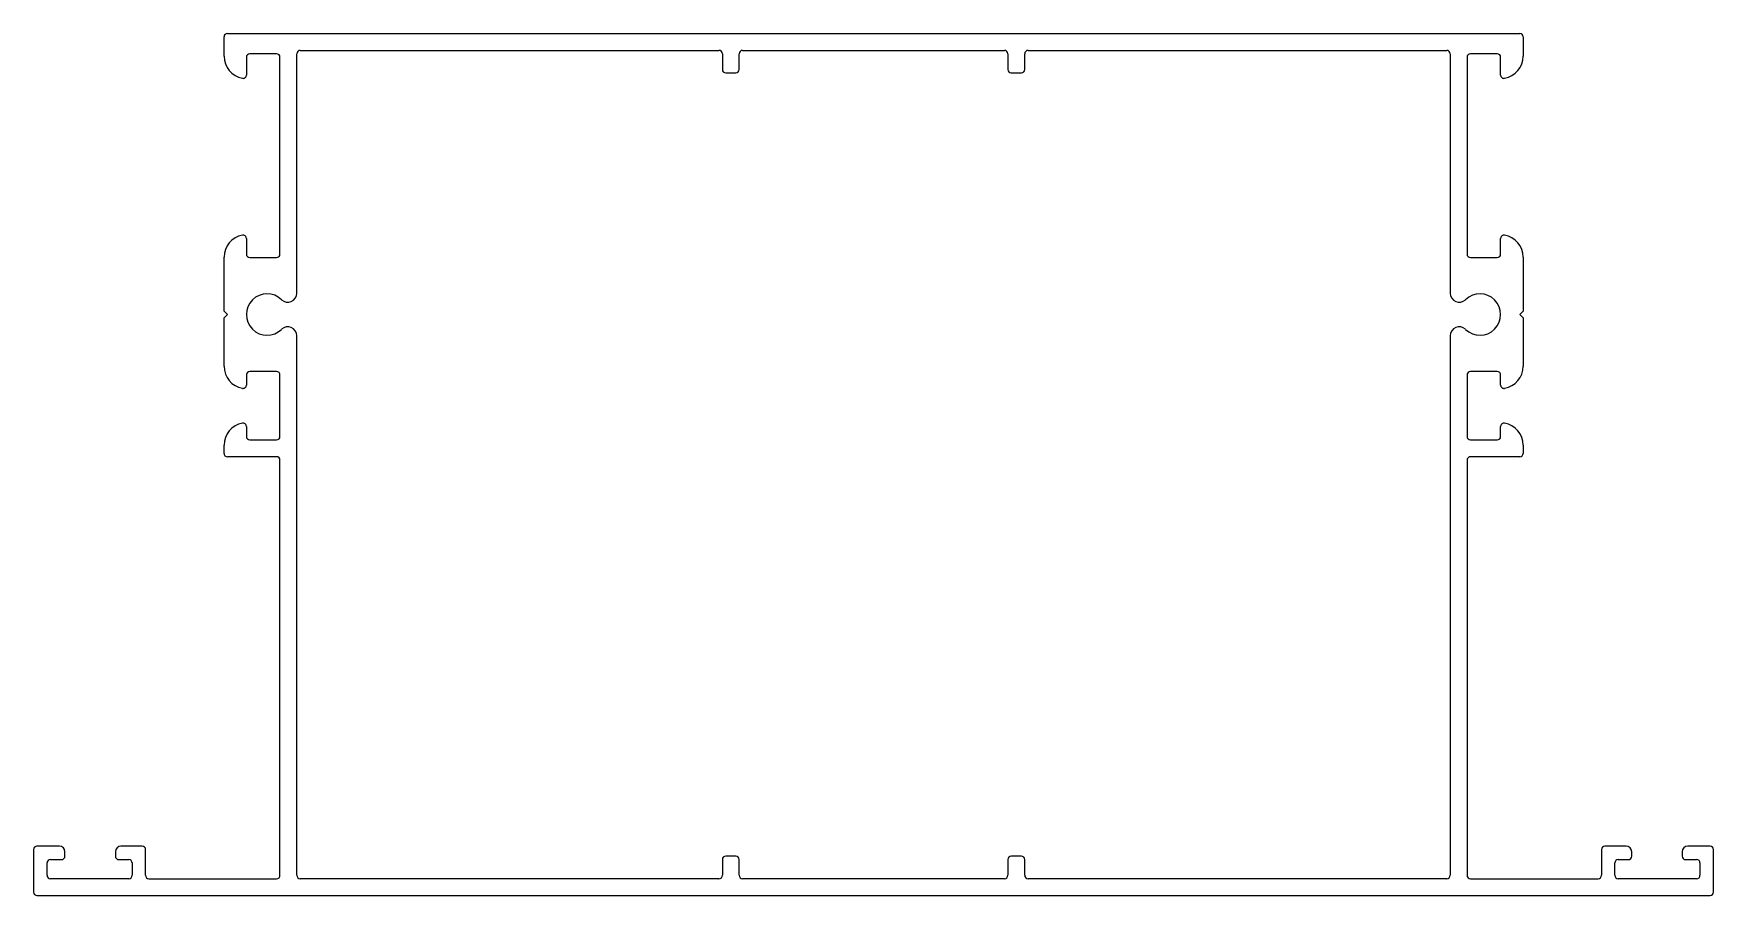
# Model space of a CAD drawing. Extents: x 703 to 853, y 423 to 500.
import ezdxf

# ---------------------------------------------------------------- set-up
doc = ezdxf.new("R2010")
doc.units = 0
doc.layers.get('0').update_dxf_attribs({"linetype": 'CONTINUOUS'})

msp = doc.modelspace()

# ---------------------------------------------------------------- linework, layer by layer
at = {"color": 0}
for p, q in [((719.73, 498.26), (719.73, 499.98)), ((720.03, 500.28), (835.43, 500.28)), ((835.73, 499.98), (835.73, 498.26)), ((721.73, 498.18), (721.73, 496.58)), ((724.43, 498.48), (722.03, 498.48)), ((724.73, 480.58), (724.73, 498.18)), ((726.23, 477.08), (726.23, 498.48)), ((726.53, 498.78), (763.93, 498.78)), ((764.23, 498.48), (764.23, 497.08)), ((765.73, 497.08), (765.73, 498.48)), ((766.03, 498.78), (789.43, 498.78)), ((789.73, 498.48), (789.73, 497.08)), ((791.23, 497.08), (791.23, 498.48)), ((791.53, 498.78), (828.93, 498.78)), ((829.23, 498.48), (829.23, 477.08)), ((830.73, 498.18), (830.73, 480.58)), ((833.43, 498.48), (831.03, 498.48)), ((833.73, 496.58), (833.73, 498.18)), ((764.53, 496.78), (765.43, 496.78)), ((790.03, 496.78), (790.93, 496.78)), ((721.73, 481.98), (721.73, 480.58)), ((833.73, 480.58), (833.73, 481.98)), ((719.73, 475.48), (719.73, 480.31)), ((722.03, 480.28), (724.43, 480.28)), ((831.03, 480.28), (833.43, 480.28)), ((835.73, 480.31), (835.73, 475.48)), ((720.03, 475.18), (719.73, 475.48)), ((719.73, 474.88), (720.03, 475.18)), ((719.73, 470.56), (719.73, 474.88)), ((835.73, 475.48), (835.43, 475.18)), ((835.43, 475.18), (835.73, 474.88)), ((835.73, 474.88), (835.73, 470.56)), ((726.23, 425.08), (726.23, 473.29)), ((829.23, 473.29), (829.23, 425.08)), ((721.73, 469.78), (721.73, 468.88)), ((724.43, 470.08), (722.03, 470.08)), ((724.73, 464.28), (724.73, 469.78)), ((830.73, 469.78), (830.73, 464.28)), ((833.43, 470.08), (831.03, 470.08)), ((833.73, 468.88), (833.73, 469.78)), ((721.73, 465.18), (721.73, 464.28)), ((833.73, 464.28), (833.73, 465.18)), ((719.73, 462.78), (719.73, 463.51)), ((722.03, 463.98), (724.43, 463.98)), ((831.03, 463.98), (833.43, 463.98)), ((835.73, 463.51), (835.73, 462.78)), ((724.43, 462.48), (720.03, 462.48)), ((724.73, 425.08), (724.73, 462.18)), ((830.73, 462.18), (830.73, 425.08)), ((835.43, 462.48), (831.03, 462.48)), ((705.03, 427.68), (703.03, 427.68)), ((712.43, 427.68), (710.53, 427.68)), ((844.93, 427.68), (843.03, 427.68)), ((852.43, 427.68), (850.43, 427.68)), ((702.73, 427.38), (702.73, 423.58)), ((703.93, 425.08), (703.93, 426.18)), ((704.23, 426.48), (705.23, 426.48)), ((705.53, 426.78), (705.53, 427.18)), ((710.03, 427.18), (710.03, 426.78)), ((710.33, 426.48), (711.23, 426.48)), ((711.53, 426.18), (711.53, 425.08)), ((712.73, 425.08), (712.73, 427.38)), ((764.23, 426.48), (764.23, 425.08)), ((765.43, 426.78), (764.53, 426.78)), ((765.73, 425.08), (765.73, 426.48)), ((789.73, 426.48), (789.73, 425.08)), ((790.93, 426.78), (790.03, 426.78)), ((791.23, 425.08), (791.23, 426.48)), ((842.73, 427.38), (842.73, 425.08)), ((843.93, 425.08), (843.93, 426.18)), ((844.23, 426.48), (845.13, 426.48)), ((845.43, 426.78), (845.43, 427.18)), ((849.93, 427.18), (849.93, 426.78)), ((850.23, 426.48), (851.23, 426.48)), ((851.53, 426.18), (851.53, 425.08)), ((852.73, 423.58), (852.73, 427.38)), ((711.23, 424.78), (704.23, 424.78)), ((713.03, 424.78), (724.43, 424.78)), ((763.93, 424.78), (726.53, 424.78)), ((789.43, 424.78), (766.03, 424.78)), ((828.93, 424.78), (791.53, 424.78)), ((831.03, 424.78), (842.43, 424.78)), ((851.23, 424.78), (844.23, 424.78)), ((703.03, 423.28), (852.43, 423.28))]:
    msp.add_line(p, q, dxfattribs=at)
for centre, radius, start, end in [((720.03, 499.98), 0.3, 90, 180), ((835.43, 499.98), 0.3, 0, 90), ((721.73, 498.26), 2, 180, 259.8358), ((722.03, 498.18), 0.3, 90, 180), ((724.43, 498.18), 0.3, 0, 90), ((726.53, 498.48), 0.3, 90, 180), ((763.93, 498.48), 0.3, 0, 90), ((766.03, 498.48), 0.3, 90, 180), ((789.43, 498.48), 0.3, 0, 90), ((791.53, 498.48), 0.3, 90, 180), ((828.93, 498.48), 0.3, 0, 90), ((831.03, 498.18), 0.3, 90, 180), ((833.43, 498.18), 0.3, 360, 90), ((833.73, 498.26), 2, 280.1642, 360), ((721.43, 496.58), 0.3, 259.7772, 0.0585), ((764.53, 497.08), 0.3, 180, 270), ((765.43, 497.08), 0.3, 270, 0), ((790.03, 497.08), 0.3, 180, 270), ((790.93, 497.08), 0.3, 270, 0), ((834.03, 496.58), 0.3, 179.9255, 280.2387), ((721.73, 480.31), 2, 100.1642, 180), ((721.43, 481.98), 0.299, 359.7769, 100.3873), ((834.03, 481.98), 0.3, 79.8196, 180.0162), ((833.73, 480.31), 2, 0, 79.8358), ((722.03, 480.58), 0.3, 180, 270), ((724.43, 480.58), 0.3, 270, 360), ((831.03, 480.58), 0.3, 180, 270), ((833.43, 480.58), 0.3, 270, 0), ((723.58, 475.18), 1.85, 45.7242, 314.2758), ((725.43, 477.08), 0.8, 225.7242, 0), ((830.03, 477.08), 0.8, 180, 314.2758), ((831.88, 475.18), 1.85, 225.7242, 134.2758), ((725.43, 473.29), 0.8, 0, 134.2758), ((830.03, 473.29), 0.8, 45.7242, 180), ((721.73, 470.56), 2, 180, 259.8358), ((722.03, 469.78), 0.3, 90, 180), ((724.43, 469.78), 0.3, 360, 90), ((831.03, 469.78), 0.3, 90, 180), ((833.43, 469.78), 0.3, 0, 90), ((833.73, 470.56), 2, 280.1642, 0), ((721.43, 468.88), 0.3, 259.8129, 0.0229), ((834.03, 468.88), 0.3, 179.9771, 280.1871), ((721.73, 463.51), 2, 100.1642, 180), ((721.43, 465.18), 0.3, 359.9405, 100.2237), ((834.03, 465.18), 0.3, 79.8215, 180.0143), ((833.73, 463.51), 2, 0, 79.8358), ((722.03, 464.28), 0.3, 180, 270), ((724.43, 464.28), 0.3, 270, 0), ((831.03, 464.28), 0.3, 180, 270), ((833.43, 464.28), 0.3, 270, 360), ((720.03, 462.78), 0.3, 180, 270), ((724.43, 462.18), 0.3, 0, 90), ((831.03, 462.18), 0.3, 90, 180), ((835.43, 462.78), 0.3, 270, 360), ((703.03, 427.38), 0.3, 90, 180), ((705.03, 427.18), 0.5, 0, 90), ((710.53, 427.18), 0.5, 90, 180), ((712.43, 427.38), 0.3, 0, 90), ((843.03, 427.38), 0.3, 90, 180), ((844.93, 427.18), 0.5, 360, 90), ((850.43, 427.18), 0.5, 90, 180), ((852.43, 427.38), 0.3, 360, 90), ((704.23, 426.18), 0.3, 90, 180), ((705.23, 426.78), 0.3, 270, 0), ((710.33, 426.78), 0.3, 180, 270), ((711.23, 426.18), 0.3, 0, 90), ((764.53, 426.48), 0.3, 90, 180), ((765.43, 426.48), 0.3, 360, 90), ((790.03, 426.48), 0.3, 90, 180), ((790.93, 426.48), 0.3, 0, 90), ((844.23, 426.18), 0.3, 90, 180), ((845.13, 426.78), 0.3, 270, 360), ((850.23, 426.78), 0.3, 180, 270), ((851.23, 426.18), 0.3, 360, 90), ((704.23, 425.08), 0.3, 180, 270), ((711.23, 425.08), 0.3, 270, 0), ((713.03, 425.08), 0.3, 180, 270), ((724.43, 425.08), 0.3, 270, 0), ((726.53, 425.08), 0.3, 180, 270), ((763.93, 425.08), 0.3, 270, 360), ((766.03, 425.08), 0.3, 180, 270), ((789.43, 425.08), 0.3, 270, 0), ((791.53, 425.08), 0.3, 180, 270), ((828.93, 425.08), 0.3, 270, 0), ((831.03, 425.08), 0.3, 180, 270), ((842.43, 425.08), 0.3, 270, 360), ((844.23, 425.08), 0.3, 180, 270), ((851.23, 425.08), 0.3, 270, 360), ((703.03, 423.58), 0.3, 180, 270), ((852.43, 423.58), 0.3, 270, 0)]:
    msp.add_arc(centre, radius, start, end, dxfattribs=at)

doc.saveas('drawing.dxf')
